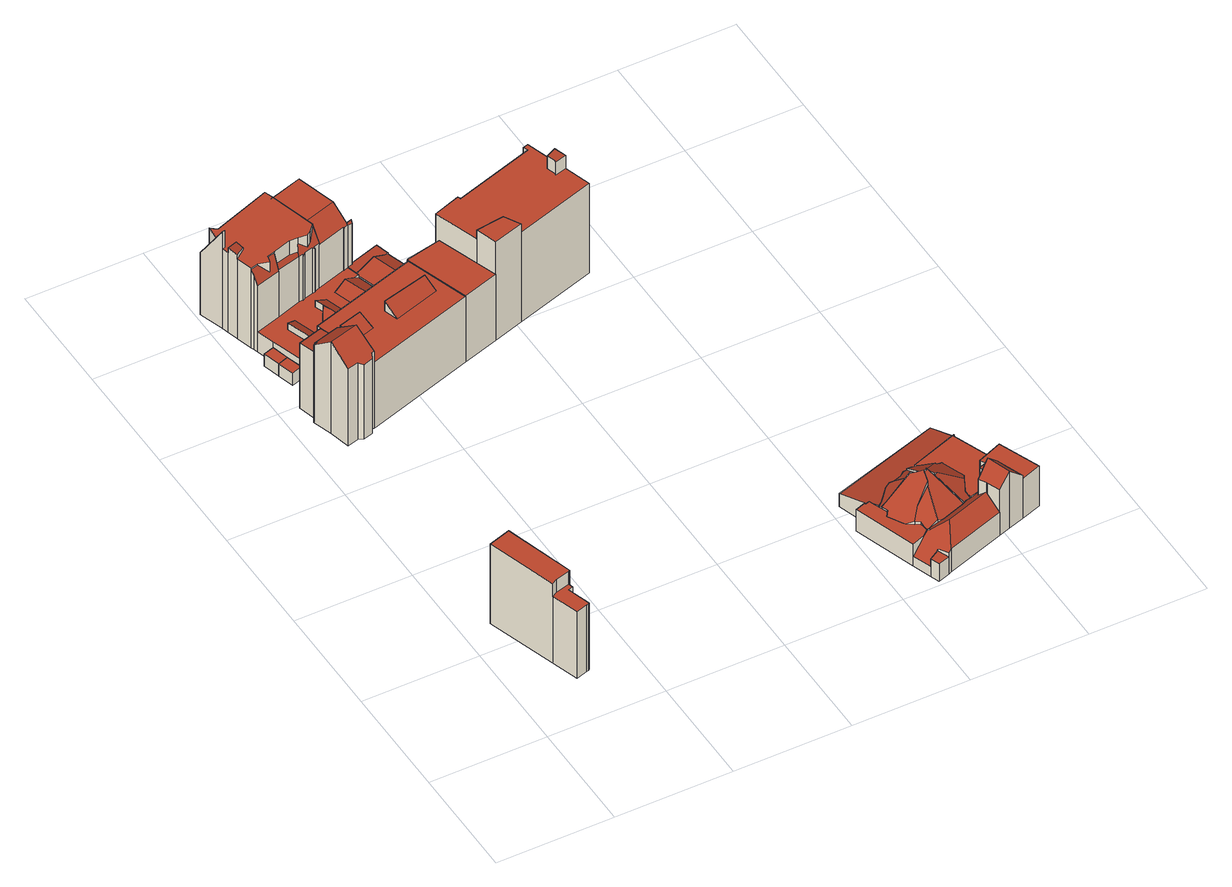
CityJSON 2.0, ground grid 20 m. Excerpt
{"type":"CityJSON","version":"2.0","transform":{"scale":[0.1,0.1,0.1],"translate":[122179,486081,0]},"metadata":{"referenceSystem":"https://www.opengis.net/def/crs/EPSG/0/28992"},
"CityObjects":{
"building1":{"type":"Building","attributes":{"aantal_verblijfsobjecten":3,"bouwjaar":1905,"gebruiksdoel":"woonfunctie","oppervlakte_max":150,"oppervlakte_min":48,"rdf_seealso":"http://bag.basisregistraties.overheid.nl/bag/id/pand/0363100012182007","rf_extrusion_mode":"standard","rf_force_lod11":false,"rf_h_ground":0.569,"rf_h_pc_98p":0,"rf_h_roof_50p":16.41,"rf_h_roof_70p":16.42,"rf_h_roof_max":16.68,"rf_h_roof_min":13.8,"rf_is_glass_roof":false,"rf_nodata_frac":0.02,"rf_nodata_r":0,"rf_pc_select":"PREFERRED_AND_LATEST","rf_pc_year":0,"rf_pointcloud_unusable":false,"rf_pt_density":16.95,"rf_ridgelines":0,"rf_rmse_lod22":0.754,"rf_roof_planes":4,"rf_roof_type":"slanted","rf_success":true,"rf_t_run":16,"rf_volume_lod22":953.32,"status":"Pand in gebruik"},"children":["building1-1"]},
"building1-1":{"type":"BuildingPart","parents":["building1"],"geometry":[{"type":"Solid","lod":"2.2","boundaries":[[[[0,1,2,3,4,5,6,7,8,9,10,11]],[[12,1,0,13]],[[14,2,1,12]],[[15,9,8,16]],[[16,8,7,17]],[[17,7,6,18]],[[19,3,2,14]],[[20,21,4,3,19]],[[22,10,9,15]],[[18,6,5,23]],[[23,5,4,21]],[[13,0,11,24,25]],[[24,11,10,22]],[[25,24,26,27]],[[27,26,21,20]],[[27,20,19,14,12,13,25]],[[21,26,24,22,15,16,17,18,23]]]],"semantics":{"surfaces":[{"type":"GroundSurface"},{"type":"WallSurface","on_footprint_edge":true},{"type":"WallSurface","on_footprint_edge":false},{"type":"RoofSurface","rf_azimuth":108.96,"rf_h_roof_50p":16.43,"rf_h_roof_70p":16.44,"rf_h_roof_max":16.45,"rf_h_roof_min":16.42,"rf_slope":0.168},{"type":"RoofSurface","rf_azimuth":304.49,"rf_h_roof_50p":13.88,"rf_h_roof_70p":13.88,"rf_h_roof_max":16.43,"rf_h_roof_min":13.86,"rf_slope":0.331}],"values":[[0,1,1,1,1,1,1,1,1,1,1,1,1,2,2,3,4]]}}]},
"building2":{"type":"Building","attributes":{"aantal_verblijfsobjecten":4,"bouwjaar":1935,"gebruiksdoel":"woonfunctie","oppervlakte_max":45,"oppervlakte_min":42,"rf_extrusion_mode":"standard","rf_force_lod11":false,"rf_h_ground":0.745,"rf_h_pc_98p":0,"rf_h_roof_50p":16.95,"rf_h_roof_70p":17.69,"rf_h_roof_max":18.99,"rf_h_roof_min":13.64,"rf_h_roof_ridge":18.94,"rf_is_glass_roof":false,"rf_nodata_frac":0.00439,"rf_nodata_r":0,"rf_pc_select":"PREFERRED_AND_LATEST","rf_pc_year":0,"rf_pointcloud_unusable":false,"rf_pt_density":17.76,"rf_ridgelines":1,"rf_rmse_lod22":0.395,"rf_roof_planes":4,"rf_roof_type":"slanted","rf_success":true,"rf_t_run":37,"rf_volume_lod22":894.04,"status":"Pand in gebruik"},"children":["building2-1"]},
"building2-1":{"type":"BuildingPart","parents":["building2"],"geometry":[{"type":"Solid","lod":"2.2","boundaries":[[[[28,29,30,31,32,33,34,35,36,37,38,39,40,41]],[[42,40,39,43]],[[43,39,38,44]],[[45,46,47,48]],[[46,35,34,49]],[[50,41,40,42]],[[51,28,41,50]],[[44,38,37,52]],[[52,37,36,53]],[[53,36,35,46,45]],[[49,34,33,54]],[[54,33,32,47]],[[48,47,32,31,55]],[[56,29,28,51]],[[55,31,30,57]],[[57,30,29,56]],[[54,47,46,49]],[[56,51,50,42,43,44,52,53]],[[57,56,53,45,48,55]]]],"semantics":{"surfaces":[{"type":"GroundSurface"},{"type":"WallSurface","on_footprint_edge":true},{"type":"WallSurface","on_footprint_edge":false},{"type":"RoofSurface","rf_azimuth":6.85,"rf_h_roof_50p":13.73,"rf_h_roof_70p":13.78,"rf_h_roof_max":15.62,"rf_h_roof_min":13.52,"rf_slope":4.93},{"type":"RoofSurface","rf_azimuth":162.59,"rf_h_roof_50p":17.54,"rf_h_roof_70p":18.22,"rf_h_roof_max":19.25,"rf_h_roof_min":15.66,"rf_slope":39.29},{"type":"RoofSurface","rf_azimuth":344.86,"rf_h_roof_50p":17.23,"rf_h_roof_70p":17.82,"rf_h_roof_max":19.25,"rf_h_roof_min":15.59,"rf_slope":38.51}],"values":[[0,1,1,2,1,1,1,1,1,1,1,1,1,1,1,1,3,4,5]]}}]},
"building3":{"type":"Building","attributes":{"aantal_verblijfsobjecten":0,"bouwjaar":1935,"rdf_seealso":"http://bag.basisregistraties.overheid.nl/bag/id/pand/0363100012182027","rf_extrusion_mode":"standard","rf_force_lod11":false,"rf_h_ground":0.992,"rf_h_pc_98p":0,"rf_h_roof_50p":3.43,"rf_h_roof_70p":3.44,"rf_h_roof_max":3.45,"rf_h_roof_min":3.42,"rf_is_glass_roof":false,"rf_nodata_frac":0,"rf_nodata_r":0,"rf_pc_select":"PREFERRED_AND_LATEST","rf_pc_year":0,"rf_pointcloud_unusable":false,"rf_pt_density":12,"rf_ridgelines":0,"rf_rmse_lod22":0.00886,"rf_roof_planes":1,"rf_roof_type":"horizontal","rf_success":true,"rf_t_run":1,"rf_volume_lod22":13.83,"status":"Pand in gebruik"},"children":["building3-1"]},
"building3-1":{"type":"BuildingPart","parents":["building3"],"geometry":[{"type":"Solid","lod":"2.2","boundaries":[[[[58,59,60,61]],[[62,59,58,63]],[[64,60,59,62]],[[63,58,61,65]],[[65,61,60,64]],[[65,64,62,63]]]],"semantics":{"surfaces":[{"type":"GroundSurface"},{"type":"WallSurface","on_footprint_edge":true},{"type":"RoofSurface","rf_azimuth":232.93,"rf_h_roof_50p":3.44,"rf_h_roof_70p":3.44,"rf_h_roof_max":3.45,"rf_h_roof_min":3.43,"rf_slope":0.412}],"values":[[0,1,1,1,1,2]]}}]},
"building4":{"type":"Building","attributes":{"aantal_verblijfsobjecten":0,"bouwjaar":1935,"rdf_seealso":"http://bag.basisregistraties.overheid.nl/bag/id/pand/0363100012182029","rf_extrusion_mode":"standard","rf_force_lod11":false,"rf_h_ground":1.01,"rf_h_pc_98p":0,"rf_h_roof_50p":3.44,"rf_h_roof_70p":3.45,"rf_h_roof_max":3.47,"rf_h_roof_min":3.43,"rf_is_glass_roof":false,"rf_nodata_frac":0,"rf_nodata_r":0,"rf_pc_select":"PREFERRED_AND_LATEST","rf_pc_year":0,"rf_pointcloud_unusable":false,"rf_pt_density":13.91,"rf_ridgelines":0,"rf_rmse_lod22":0.00904,"rf_roof_planes":1,"rf_roof_type":"horizontal","rf_success":true,"rf_t_run":2,"rf_volume_lod22":13.65,"status":"Pand in gebruik"},"children":["building4-1"]},
"building4-1":{"type":"BuildingPart","parents":["building4"],"geometry":[{"type":"Solid","lod":"2.2","boundaries":[[[[66,67,59,58]],[[68,67,66,69]],[[62,59,67,68]],[[69,66,58,63]],[[63,58,59,62]],[[63,62,68,69]]]],"semantics":{"surfaces":[{"type":"GroundSurface"},{"type":"WallSurface","on_footprint_edge":true},{"type":"RoofSurface","rf_azimuth":211.97,"rf_h_roof_50p":3.45,"rf_h_roof_70p":3.45,"rf_h_roof_max":3.46,"rf_h_roof_min":3.44,"rf_slope":0.588}],"values":[[0,1,1,1,1,2]]}}]},
"building5":{"type":"Building","attributes":{"aantal_verblijfsobjecten":24,"bouwjaar":1952,"gebruiksdoel":"industriefunctie,kantoorfunctie,overige gebruiksfunctie,sportfunctie,woonfunctie","oppervlakte_max":275,"oppervlakte_min":43,"rdf_seealso":"http://bag.basisregistraties.overheid.nl/bag/id/pand/0363100012181829","rf_extrusion_mode":"standard","rf_force_lod11":false,"rf_h_ground":0.634,"rf_h_pc_98p":0,"rf_h_roof_50p":13.66,"rf_h_roof_70p":14.62,"rf_h_roof_max":16.59,"rf_h_roof_min":4.47,"rf_h_roof_ridge":16.8,"rf_is_glass_roof":false,"rf_nodata_frac":0.00878,"rf_nodata_r":0,"rf_pc_select":"PREFERRED_AND_LATEST","rf_pc_year":0,"rf_pointcloud_unusable":false,"rf_pt_density":17.41,"rf_ridgelines":6,"rf_rmse_lod22":0.334,"rf_roof_planes":32,"rf_roof_type":"slanted","rf_success":true,"rf_t_run":250,"rf_volume_lod22":7346.78,"status":"Pand in gebruik"},"children":["building5-1"]},
"building5-1":{"type":"BuildingPart","parents":["building5"],"geometry":[{"type":"Solid","lod":"2.2","boundaries":[[[[70,71,72,73,74,75,76,77,78,79,80,81,82,83,84,85,86,87,88,89]],[[90,91,92,93]],[[94,95,96]],[[97,92,96]],[[98,99,91,90]],[[100,101,81,80,102]],[[103,83,82,104]],[[105,84,83,103]],[[102,80,79,106]],[[107,108,109,110]],[[111,112,113,114]],[[115,116,117,118]],[[119,120,108,107]],[[121,105,122,94]],[[123,124,125,126]],[[127,128,129,130]],[[131,132,133]],[[130,129,134]],[[135,85,84,105,121]],[[136,115,137,138]],[[139,140,138,141]],[[142,143,144,145]],[[146,147,148,149]],[[95,94,122,150,151]],[[152,153,154,155]],[[156,157,99,98]],[[158,159,88,87,160,161]],[[124,89,88,159]],[[161,160,162,163]],[[128,127,164]],[[104,82,81,101]],[[106,79,78,165,166]],[[151,150,147,146]],[[167,168,151]],[[169,74,73,170]],[[171,172,75,74,169]],[[170,73,72,173]],[[174,70,89,124,123]],[[173,72,71,175]],[[176,177,159,158]],[[178,179,180]],[[181,182,183,184]],[[184,183,116,115,136]],[[118,117,185,186]],[[187,188,76,75,172]],[[186,185,172,171]],[[189,190,191,192,193]],[[190,189,194]],[[149,148,143,142]],[[166,165,101,100]],[[195,86,85,135]],[[160,87,86,195,196]],[[197,198,199]],[[200,201,153,152]],[[201,200,202]],[[165,78,77,203,204]],[[204,203,205]],[[155,154,205]],[[188,187,206]],[[179,178,206]],[[203,77,76,188]],[[207,208,209,210]],[[211,212,208,207]],[[114,113,213]],[[175,71,70,174]],[[126,125,214]],[[215,175,214]],[[93,92,97,216,217]],[[217,216,168,167,218]],[[219,220,140,139]],[[141,138,137,120,119]],[[192,191,212,211]],[[193,192,221]],[[196,195,157,156]],[[163,162,177,176]],[[110,109,222,223]],[[223,222,175,215]],[[218,167,220,219]],[[145,144,182,181]],[[112,111,224]],[[210,209,225,226]],[[226,225,227]],[[198,197,132,131]],[[169,170,108,120]],[[166,100,102,106],[164,134,129,128],[133,132,197,199]],[[134,164,127,130]],[[202,200,152,178,180]],[[203,188,206,178,152,155,205]],[[126,214,175,174,123]],[[120,137,115,118,186,171,169]],[[168,216,97,96,95,151]],[[163,176,158,161]],[[157,195,135,121,94,96,92,91,99]],[[175,222,109,108,170,173]],[[218,219,139,141,119,107,110,223,215,214,125,124,159,177,162,160,196,156,98,90,93,217]],[[182,144,143,148,147,150,122,105,103,104,101,165,204,205,154,153,201,202,180,179,206,187,172,185,117,116,183],[224,213,113,112],[191,190,194,227,225,209,208,212]],[[145,181,184,136,138,140,220,167,151,146,149,142]],[[213,224,111,114]],[[210,226,221,192,211,207]],[[226,227,194,189,193,221]],[[198,131,133,199]]]],"semantics":{"surfaces":[{"type":"GroundSurface"},{"type":"WallSurface","on_footprint_edge":false},{"type":"WallSurface","on_footprint_edge":true},{"type":"RoofSurface","rf_azimuth":158.06,"rf_h_roof_50p":15.89,"rf_h_roof_70p":15.92,"rf_h_roof_max":16.42,"rf_h_roof_min":15.8,"rf_slope":1.36},{"type":"RoofSurface","rf_azimuth":358.06,"rf_h_roof_50p":13.7,"rf_h_roof_70p":13.75,"rf_h_roof_max":15.88,"rf_h_roof_min":13.52,"rf_slope":1.1},{"type":"RoofSurface","rf_azimuth":161.57,"rf_h_roof_50p":14.64,"rf_h_roof_70p":15.05,"rf_h_roof_max":15.66,"rf_h_roof_min":13.82,"rf_slope":32.98},{"type":"RoofSurface","rf_azimuth":253.23,"rf_h_roof_50p":5.24,"rf_h_roof_70p":5.53,"rf_h_roof_max":5.92,"rf_h_roof_min":4.55,"rf_slope":28.6},{"type":"RoofSurface","rf_azimuth":72.26,"rf_h_roof_50p":4.84,"rf_h_roof_70p":5.23,"rf_h_roof_max":5.92,"rf_h_roof_min":3.84,"rf_slope":30.32},{"type":"RoofSurface","rf_azimuth":342.72,"rf_h_roof_50p":16.55,"rf_h_roof_70p":16.56,"rf_h_roof_max":19.26,"rf_h_roof_min":12.57,"rf_slope":57.49},{"type":"RoofSurface","rf_azimuth":162.69,"rf_h_roof_50p":14.71,"rf_h_roof_70p":15.25,"rf_h_roof_max":16.07,"rf_h_roof_min":13.29,"rf_slope":43.52},{"type":"RoofSurface","rf_azimuth":24.29,"rf_h_roof_50p":13.68,"rf_h_roof_70p":13.71,"rf_h_roof_max":16.42,"rf_h_roof_min":13.57,"rf_slope":4.6},{"type":"RoofSurface","rf_azimuth":89.21,"rf_h_roof_50p":16.96,"rf_h_roof_70p":17.11,"rf_h_roof_max":17.26,"rf_h_roof_min":16.79,"rf_slope":17.07},{"type":"RoofSurface","rf_azimuth":161.25,"rf_h_roof_50p":15.46,"rf_h_roof_70p":16.09,"rf_h_roof_max":16.8,"rf_h_roof_min":14.13,"rf_slope":64.23},{"type":"RoofSurface","rf_azimuth":342.72,"rf_h_roof_50p":13.52,"rf_h_roof_70p":14.37,"rf_h_roof_max":16.55,"rf_h_roof_min":12.45,"rf_slope":57.49},{"type":"RoofSurface","rf_azimuth":116.45,"rf_h_roof_50p":16.46,"rf_h_roof_70p":16.49,"rf_h_roof_max":19.26,"rf_h_roof_min":16.36,"rf_slope":0.784},{"type":"RoofSurface","rf_azimuth":23.39,"rf_h_roof_50p":4.61,"rf_h_roof_70p":4.64,"rf_h_roof_max":14.17,"rf_h_roof_min":4.5,"rf_slope":0.466},{"type":"RoofSurface","rf_azimuth":161.5,"rf_h_roof_50p":14.71,"rf_h_roof_70p":15.03,"rf_h_roof_max":16.36,"rf_h_roof_min":13.77,"rf_slope":63.31},{"type":"RoofSurface","rf_azimuth":71.25,"rf_h_roof_50p":5.17,"rf_h_roof_70p":5.47,"rf_h_roof_max":5.96,"rf_h_roof_min":4.58,"rf_slope":31.88},{"type":"RoofSurface","rf_azimuth":253.6,"rf_h_roof_50p":5.53,"rf_h_roof_70p":5.74,"rf_h_roof_max":6.03,"rf_h_roof_min":5,"rf_slope":31.33},{"type":"RoofSurface","rf_azimuth":72.74,"rf_h_roof_50p":5.16,"rf_h_roof_70p":5.45,"rf_h_roof_max":6.03,"rf_h_roof_min":4.55,"rf_slope":30.54},{"type":"RoofSurface","rf_azimuth":162.61,"rf_h_roof_50p":14.8,"rf_h_roof_70p":15.18,"rf_h_roof_max":15.88,"rf_h_roof_min":13.82,"rf_slope":38.69}],"values":[[0,1,1,1,1,2,2,2,2,1,1,1,1,1,1,1,1,1,2,1,1,1,1,1,1,1,2,2,1,1,2,2,1,1,2,2,2,2,2,1,1,1,1,1,2,1,1,1,1,1,2,2,1,1,1,2,1,1,1,1,2,1,1,1,2,1,1,1,1,1,1,1,1,1,1,1,1,1,1,1,1,1,1,3,4,5,6,7,8,9,10,11,12,13,14,15,16,17,18,19,20]]}}]},
"building6":{"type":"Building","attributes":{"aantal_verblijfsobjecten":4,"bouwjaar":1799,"gebruiksdoel":"industriefunctie,woonfunctie","oppervlakte_max":140,"oppervlakte_min":61,"rdf_seealso":"http://bag.basisregistraties.overheid.nl/bag/id/pand/0363100012181830","rf_extrusion_mode":"standard","rf_force_lod11":false,"rf_h_ground":0.635,"rf_h_pc_98p":0,"rf_h_roof_50p":13.59,"rf_h_roof_70p":13.67,"rf_h_roof_max":13.97,"rf_h_roof_min":4.48,"rf_h_roof_ridge":5.71,"rf_is_glass_roof":false,"rf_nodata_frac":0.0426,"rf_nodata_r":0,"rf_pc_select":"PREFERRED_AND_LATEST","rf_pc_year":0,"rf_pointcloud_unusable":false,"rf_pt_density":14.48,"rf_ridgelines":1,"rf_rmse_lod22":0.657,"rf_roof_planes":10,"rf_roof_type":"slanted","rf_success":true,"rf_t_run":32,"rf_volume_lod22":1312.07,"status":"Pand in gebruik"},"children":["building6-1"]},
"building6-1":{"type":"BuildingPart","parents":["building6"],"geometry":[{"type":"Solid","lod":"2.2","boundaries":[[[[79,228,229,75,230,231,232,233,234,235,236]],[[237,235,234,238]],[[238,234,233,239]],[[240,241,242,243]],[[244,245,246,247]],[[243,242,231,230,248]],[[249,239,233,232,250]],[[251,79,236,252]],[[252,236,235,237,253]],[[254,255,256]],[[239,249,256]],[[250,232,231,242]],[[245,244,257]],[[248,230,75,258,259]],[[259,258,241,240]],[[258,75,229,260,261]],[[260,229,228,262]],[[255,254,263]],[[261,260,263]],[[264,262,228,79,251]],[[265,247,246,262,264]],[[253,237,247,265]],[[259,240,243,248]],[[261,263,254,256,249,250,242,241,258]],[[262,246,245,257,255,263,260]],[[247,237,238,239,256,255,257,244]],[[253,265,264,251,252]]]],"semantics":{"surfaces":[{"type":"GroundSurface"},{"type":"WallSurface","on_footprint_edge":true},{"type":"WallSurface","on_footprint_edge":false},{"type":"RoofSurface","rf_azimuth":162.76,"rf_h_roof_50p":12.88,"rf_h_roof_70p":13.41,"rf_h_roof_max":13.41,"rf_h_roof_min":12.75,"rf_slope":64.4},{"type":"RoofSurface","rf_azimuth":168.25,"rf_h_roof_50p":4.58,"rf_h_roof_70p":4.59,"rf_h_roof_max":5.24,"rf_h_roof_min":4.55,"rf_slope":1.13},{"type":"RoofSurface","rf_azimuth":253.27,"rf_h_roof_50p":4.95,"rf_h_roof_70p":5.3,"rf_h_roof_max":6.94,"rf_h_roof_min":4.16,"rf_slope":23.38},{"type":"RoofSurface","rf_azimuth":72.07,"rf_h_roof_50p":5.15,"rf_h_roof_70p":5.52,"rf_h_roof_max":13.6,"rf_h_roof_min":4.18,"rf_slope":25.51},{"type":"RoofSurface","rf_azimuth":344.92,"rf_h_roof_50p":13.68,"rf_h_roof_70p":13.72,"rf_h_roof_max":13.77,"rf_h_roof_min":13.59,"rf_slope":0.878}],"values":[[0,1,1,2,2,1,1,1,1,2,2,1,2,1,2,1,1,2,2,1,2,2,3,4,5,6,7]]}}]},
"building7":{"type":"Building","attributes":{"aantal_verblijfsobjecten":1,"bouwjaar":1906,"gebruiksdoel":"kantoorfunctie","oppervlakte_max":897,"oppervlakte_min":897,"rdf_seealso":"http://bag.basisregistraties.overheid.nl/bag/id/pand/0363100012182022","rf_extrusion_mode":"standard","rf_force_lod11":false,"rf_h_ground":0.637,"rf_h_pc_98p":0,"rf_h_roof_50p":18.47,"rf_h_roof_70p":18.49,"rf_h_roof_max":21.05,"rf_h_roof_min":18.07,"rf_is_glass_roof":false,"rf_nodata_frac":0,"rf_nodata_r":0,"rf_pc_select":"PREFERRED_AND_LATEST","rf_pc_year":0,"rf_pointcloud_unusable":false,"rf_pt_density":18.03,"rf_ridgelines":0,"rf_rmse_lod22":0.543,"rf_roof_planes":10,"rf_roof_type":"slanted","rf_success":true,"rf_t_run":59,"rf_volume_lod22":4230.66,"status":"Pand in gebruik"},"children":["building7-1"]},
"building7-1":{"type":"BuildingPart","parents":["building7"],"geometry":[{"type":"Solid","lod":"2.2","boundaries":[[[[266,267,268,269,270,271,272,273,236,274,234,275]],[[276,277,278,279]],[[280,268,267,281]],[[282,269,268,280]],[[283,266,275,284]],[[284,275,234,285]],[[286,270,269,282]],[[279,278,271,270,286,287]],[[288,272,271,278]],[[285,234,274,289]],[[290,289,274,236,291]],[[292,293,294,295]],[[287,286,293,292]],[[296,297,289,290]],[[291,236,273,298,299]],[[299,298,297,296]],[[298,273,272,288]],[[281,267,266,283]],[[295,294,277,276]],[[299,296,290,291]],[[277,294,293,286,282,280,281,283,284,285,289,297,298,288,278]],[[295,276,279,287,292]]]],"semantics":{"surfaces":[{"type":"GroundSurface"},{"type":"WallSurface","on_footprint_edge":false},{"type":"WallSurface","on_footprint_edge":true},{"type":"RoofSurface","rf_azimuth":39.47,"rf_h_roof_50p":20.24,"rf_h_roof_70p":20.25,"rf_h_roof_max":20.26,"rf_h_roof_min":20.23,"rf_slope":0.42},{"type":"RoofSurface","rf_azimuth":296.8,"rf_h_roof_50p":18.48,"rf_h_roof_70p":18.48,"rf_h_roof_max":21.1,"rf_h_roof_min":18.45,"rf_slope":0.14},{"type":"RoofSurface","rf_azimuth":244.89,"rf_h_roof_50p":21.07,"rf_h_roof_70p":21.08,"rf_h_roof_max":21.1,"rf_h_roof_min":21.03,"rf_slope":1.73}],"values":[[0,1,2,2,2,2,2,2,2,2,2,1,1,1,2,1,2,2,1,3,4,5]]}}]},
"building8":{"type":"Building","attributes":{"aantal_verblijfsobjecten":1,"bouwjaar":1803,"gebruiksdoel":"industriefunctie","oppervlakte_max":475,"oppervlakte_min":475,"rdf_seealso":"http://bag.basisregistraties.overheid.nl/bag/id/pand/0363100012165756","rf_extrusion_mode":"standard","rf_force_lod11":false,"rf_h_ground":0.591,"rf_h_pc_98p":0,"rf_h_roof_50p":5.39,"rf_h_roof_70p":6.71,"rf_h_roof_max":11.41,"rf_h_roof_min":3.42,"rf_h_roof_ridge":11.81,"rf_is_glass_roof":false,"rf_nodata_frac":0.0203,"rf_nodata_r":0,"rf_pc_select":"PREFERRED_AND_LATEST","rf_pc_year":0,"rf_pointcloud_unusable":false,"rf_pt_density":16.01,"rf_ridgelines":3,"rf_rmse_lod22":0.96,"rf_roof_planes":18,"rf_roof_type":"slanted","rf_success":true,"rf_t_run":218,"rf_volume_lod22":2396.06,"status":"Pand in gebruik"},"children":["building8-1"]},
"building8-1":{"type":"BuildingPart","parents":["building8"],"geometry":[{"type":"Solid","lod":"2.2","boundaries":[[[[300,301,302,303,304,305,306,307,308,309,310,311,312,313,314,315,316,317]],[[318,312,311,319]],[[320,313,312,318,321]],[[322,310,309,323]],[[324,325,326,327]],[[328,329,330]],[[331,332,330,333]],[[319,311,310,322]],[[334,335,336,337]],[[338,339,337]],[[335,334,340]],[[341,342,343]],[[344,345,343]],[[345,344,346]],[[347,348,336,335]],[[349,350,351]],[[350,349,352,353]],[[354,316,315,355,356]],[[357,358,359]],[[360,361,303,302,362]],[[363,364,361,360]],[[342,341,365,366]],[[367,368,369,370]],[[371,372,373]],[[374,375,376]],[[348,347,376]],[[377,378,379]],[[364,363,379]],[[380,381,382,383]],[[383,382,384,385]],[[358,386,387,388]],[[362,302,301,389]],[[333,330,390,391]],[[392,393,391,394]],[[395,396,397,398]],[[399,300,317,400,401]],[[401,400,402,403]],[[400,317,316,354]],[[404,405,406,407,408]],[[409,410,405,404]],[[355,315,314,411]],[[411,314,313,320]],[[412,413,414]],[[388,387,414]],[[415,416,386,358,357]],[[417,418,359]],[[418,417,419]],[[329,420,419]],[[421,422,423]],[[420,329,328,423]],[[353,352,424]],[[425,409,424]],[[426,427,428]],[[429,430,428]],[[323,309,308,431]],[[366,365,431,432]],[[433,434,435,436]],[[327,326,346]],[[437,438,439,440]],[[440,439,441]],[[442,443,441]],[[436,435,444,430,429]],[[445,446,368,367]],[[407,406,446,445]],[[447,448,449]],[[375,374,450,449]],[[450,374,451]],[[413,412,451]],[[321,318,410,409,425]],[[452,415,453]],[[344,454,427,426]],[[455,456,457]],[[458,459,460]],[[456,455,460]],[[427,454,459,458]],[[373,372,448,447]],[[461,462,463]],[[462,461,464]],[[443,442,465]],[[416,415,452,465]],[[438,437,464]],[[356,355,466,467]],[[339,306,305,377]],[[468,307,306,339,338]],[[378,377,305,304,469]],[[394,391,390,381,380]],[[467,466,470,471]],[[432,431,308,307,468]],[[472,473,389,474]],[[430,444,396,395]],[[385,384,473,472]],[[474,389,301,300,399]],[[469,304,303,361]],[[471,470,332,331]],[[403,402,393,392]],[[422,421,475,476]],[[476,475,477]],[[370,369,478,479]],[[479,478,480,481]],[[398,397,481,482]],[[482,481,480,325,324]],[[408,407,434,433]],[[434,407,445,367,370,479,481,397,396,444,435]],[[461,463,373,447,449,450,451,412]],[[438,464,461,412,414,387,386,416,465,442,441,439]],[[464,437,436,429,428,427,458,460,455,457,371,373,463,462]],[[477,475,421,423,328,330,332,470,466,355,411,320,321,425,424,352,349,351]],[[432,468,338,337,336,348,376,375,449,448,372,371,457,456,460,459,454,344,343,342,366]],[[340,483,384,382,381,390,330,329,419,417,359,358,388,414,413,451,374,376,347,335]],[[473,384,483,362,389]],[[474,399,380,383,385,472]],[[469,361,364,379,378]],[[393,402,400,354,356,467,471,331,333,391]],[[403,392,394,380,399,401]],[[483,340,334,337,339,377,379,363,360,362]],[[422,476,453,415,357,359,418,419,420,423]],[[476,477,351,350,353,443,465,452,453]],[[325,480,478,369,368,446,406,405,410,318,319,322,323,431,365,341,343,345,346,326]],[[482,324,327,346,344,426,428,430,395,398]],[[408,433,436,437,440,441,443,353,424,409,404]]]],"semantics":{"surfaces":[{"type":"GroundSurface"},{"type":"WallSurface","on_footprint_edge":true},{"type":"WallSurface","on_footprint_edge":false},{"type":"RoofSurface","rf_azimuth":341.11,"rf_h_roof_50p":5.92,"rf_h_roof_70p":6.76,"rf_h_roof_max":9.05,"rf_h_roof_min":4.38,"rf_slope":40.17},{"type":"RoofSurface","rf_azimuth":191.42,"rf_h_roof_50p":6.23,"rf_h_roof_70p":6.82,"rf_h_roof_max":8.51,"rf_h_roof_min":4.82,"rf_slope":37.06},{"type":"RoofSurface","rf_azimuth":161.81,"rf_h_roof_50p":6.86,"rf_h_roof_70p":7.68,"rf_h_roof_max":9.98,"rf_h_roof_min":5,"rf_slope":40.53},{"type":"RoofSurface","rf_azimuth":249.79,"rf_h_roof_50p":6.87,"rf_h_roof_70p":7.86,"rf_h_roof_max":9.83,"rf_h_roof_min":4.86,"rf_slope":36.2},{"type":"RoofSurface","rf_azimuth":37.26,"rf_h_roof_50p":4.93,"rf_h_roof_70p":4.96,"rf_h_roof_max":8.45,"rf_h_roof_min":4.82,"rf_slope":1.16},{"type":"RoofSurface","rf_azimuth":68.34,"rf_h_roof_50p":4.91,"rf_h_roof_70p":4.93,"rf_h_roof_max":5.48,"rf_h_roof_min":4.88,"rf_slope":0.971},{"type":"RoofSurface","rf_azimuth":341.17,"rf_h_roof_50p":5.95,"rf_h_roof_70p":6.58,"rf_h_roof_max":11.52,"rf_h_roof_min":4.66,"rf_slope":44.64},{"type":"RoofSurface","rf_azimuth":161.27,"rf_h_roof_50p":6.64,"rf_h_roof_70p":7.24,"rf_h_roof_max":9.82,"rf_h_roof_min":5.4,"rf_slope":43.6},{"type":"RoofSurface","rf_azimuth":250.87,"rf_h_roof_50p":10.75,"rf_h_roof_70p":11.34,"rf_h_roof_max":12.09,"rf_h_roof_min":9.5,"rf_slope":43.96},{"type":"RoofSurface","rf_azimuth":76.15,"rf_h_roof_50p":4.1,"rf_h_roof_70p":4.11,"rf_h_roof_max":4.82,"rf_h_roof_min":4.06,"rf_slope":1.77},{"type":"RoofSurface","rf_azimuth":338.96,"rf_h_roof_50p":8.46,"rf_h_roof_70p":8.47,"rf_h_roof_max":11.04,"rf_h_roof_min":8.44,"rf_slope":0.373},{"type":"RoofSurface","rf_azimuth":71.37,"rf_h_roof_50p":10.44,"rf_h_roof_70p":11.04,"rf_h_roof_max":12.09,"rf_h_roof_min":9.21,"rf_slope":43.96},{"type":"RoofSurface","rf_azimuth":251.62,"rf_h_roof_50p":4.97,"rf_h_roof_70p":5.73,"rf_h_roof_max":7.85,"rf_h_roof_min":2.54,"rf_slope":43.88},{"type":"RoofSurface","rf_azimuth":131.08,"rf_h_roof_50p":6.49,"rf_h_roof_70p":6.94,"rf_h_roof_max":8.58,"rf_h_roof_min":4.93,"rf_slope":38.43},{"type":"RoofSurface","rf_azimuth":69.61,"rf_h_roof_50p":6.45,"rf_h_roof_70p":7.25,"rf_h_roof_max":9.44,"rf_h_roof_min":4.95,"rf_slope":35.83},{"type":"RoofSurface","rf_azimuth":341.9,"rf_h_roof_50p":3.87,"rf_h_roof_70p":4.16,"rf_h_roof_max":5.12,"rf_h_roof_min":3.1,"rf_slope":15.18},{"type":"RoofSurface","rf_azimuth":310.79,"rf_h_roof_50p":5.84,"rf_h_roof_70p":6.4,"rf_h_roof_max":8.37,"rf_h_roof_min":4.9,"rf_slope":38.51},{"type":"RoofSurface","rf_azimuth":9.8,"rf_h_roof_50p":6.74,"rf_h_roof_70p":7.53,"rf_h_roof_max":9.98,"rf_h_roof_min":4.56,"rf_slope":38.11}],"values":[[0,1,1,1,2,2,2,1,2,2,2,2,2,2,2,2,2,1,2,1,2,2,2,2,2,2,2,2,2,2,2,1,2,2,2,1,2,1,2,2,1,1,2,2,2,2,2,2,2,2,2,2,2,2,1,2,2,2,2,2,2,2,2,2,2,2,2,2,2,2,2,2,2,2,2,2,2,2,2,2,2,2,1,1,1,2,2,1,2,2,2,1,1,2,2,2,2,2,2,2,2,2,3,4,5,6,7,8,9,10,11,12,13,14,15,16,17,18,19,20]]}}]}
},
"vertices":[
[48,254,6],[86,266,6],[122,147,6],[121,147,6],[119,146,6],[121,137,6],[113,135,6],[125,95,6],[124,94,6],[120,93,6],[100,87,6],[86,134,6],[86,266,164],[48,254,164],[122,147,164],[120,93,139],[124,94,139],[125,95,139],[113,135,139],[121,147,164],[119,146,164],[119,146,139],[100,87,139],[121,137,139],[86,134,139],[86,134,164],[94,139,139],[94,139,164],
[56,689,7],[47,724,7],[37,758,7],[44,760,7],[42,765,7],[34,795,7],[77,809,7],[87,777,7],[98,739,7],[108,704,7],[103,703,7],[100,695,7],[83,690,7],[75,694,7],[83,690,155],[100,695,155],[103,703,160],[87,777,158],[87,777,138],[42,765,139],[42,765,158],[77,809,135],[75,694,160],[56,689,160],[108,704,160],[98,739,189],[34,795,137],[44,760,162],[47,724,190],[37,758,162],
[40,868,10],[58,874,10],[66,846,10],[48,840,10],[58,874,34],[40,868,34],[66,846,34],[48,840,34],
[32,897,10],[50,902,10],[50,902,35],[32,897,34],
[8,1044,6],[26,1049,6],[190,1101,6],[196,1082,6],[216,1016,6],[225,988,6],[231,967,6],[253,896,6],[261,872,6],[295,762,6],[108,704,6],[75,815,6],[66,846,6],[50,902,6],[41,932,6],[39,939,6],[37,944,6],[29,972,6],[24,990,6],[21,1001,6],[71,955,164],[71,955,163],[84,959,162],[84,959,164],[84,945,136],[84,945,139],[84,947,139],[84,959,138],[68,944,164],[68,944,144],[75,815,136],[75,815,47],[108,704,138],[50,902,46],[66,846,47],[41,932,46],[295,762,137],[140,1065,164],[140,1065,160],[136,1078,138],[136,1078,164],[82,915,59],[82,915,46],[105,846,46],[105,846,59],[167,971,131],[167,971,45],[216,986,45],[216,986,131],[159,998,164],[159,998,158],[41,932,138],[84,945,46],[21,1001,200],[21,1001,165],[25,1002,165],[25,1002,199],[135,794,154],[135,794,137],[95,782,137],[95,782,155],[177,794,157],[177,794,137],[184,770,137],[103,757,137],[39,939,153],[167,971,134],[163,984,144],[163,984,162],[152,971,164],[152,971,144],[163,984,164],[138,962,136],[138,962,45],[152,966,45],[152,966,135],[133,960,136],[133,960,45],[133,959,45],[133,959,133],[125,958,46],[125,958,136],[226,885,58],[226,885,46],[241,890,46],[241,890,48],[50,948,165],[50,948,163],[24,990,175],[24,990,165],[29,972,165],[29,972,173],[47,985,165],[47,985,168],[144,770,137],[261,872,46],[261,872,135],[129,968,153],[129,968,136],[216,1016,158],[196,1082,160],[225,988,130],[225,988,45],[190,1101,129],[8,1044,129],[26,1049,129],[44,1001,169],[44,1001,165],[203,958,57],[203,958,45],[182,951,45],[157,966,131],[157,966,45],[156,967,45],[156,967,135],[217,985,45],[217,985,130],[231,967,45],[231,967,40],[141,937,59],[141,937,46],[146,923,46],[146,923,58],[146,923,59],[163,944,45],[37,944,163],[37,944,165],[257,816,136],[257,816,154],[264,794,137],[213,881,51],[213,881,46],[202,886,46],[253,896,40],[253,896,46],[245,892,46],[223,965,45],[146,884,51],[146,884,46],[154,860,46],[154,860,51],[135,904,48],[135,904,46],[123,856,46],[25,1025,165],[26,1049,166],[115,969,136],[115,969,164],[129,968,164],[145,967,164],[145,967,140],[151,911,58],[37,1042,146],[37,1042,165],[100,926,46],[165,864,46],[165,864,59],[185,872,46],
[260,874,6],[230,972,6],[224,990,6],[233,993,6],[285,1009,6],[292,986,6],[320,895,6],[322,888,6],[357,781,6],[322,888,44],[320,895,44],[292,986,43],[233,990,128],[233,990,46],[233,993,46],[233,993,134],[262,876,73],[262,876,43],[262,875,43],[262,875,73],[224,990,134],[292,986,45],[285,1009,46],[295,762,138],[357,781,138],[322,888,136],[263,979,45],[263,979,57],[287,985,45],[282,919,57],[225,988,46],[225,988,129],[230,972,42],[230,972,45],[260,874,43],[237,974,45],[260,874,136],[262,875,136],
[368,905,6],[505,947,6],[502,955,6],[511,958,6],[527,906,6],[534,885,6],[548,840,6],[409,797,6],[345,817,6],[366,910,6],[514,880,210],[514,880,185],[534,885,185],[534,885,211],[502,955,185],[505,947,185],[511,958,185],[368,905,185],[366,910,185],[320,895,184],[527,906,185],[527,906,211],[548,840,185],[345,817,185],[345,817,203],[357,781,203],[510,898,210],[510,898,185],[515,883,185],[515,883,210],[394,824,202],[394,824,185],[409,797,185],[409,797,202],
[813,57,6],[792,50,6],[691,16,6],[686,14,6],[665,7,6],[660,23,6],[649,55,6],[613,162,6],[631,168,6],[634,169,6],[618,220,6],[804,278,6],[818,233,6],[818,232,6],[816,232,6],[847,149,6],[874,77,6],[839,65,6],[818,233,45],[804,278,32],[818,232,48],[818,233,48],[618,220,32],[634,169,46],[680,183,54],[680,183,46],[673,180,46],[673,180,51],[773,102,51],[773,102,49],[800,110,50],[797,119,84],[797,119,50],[800,110,84],[679,66,57],[679,66,53],[679,66,49],[672,64,49],[649,55,49],[649,55,25],[682,62,58],[639,168,47],[639,168,49],[641,161,49],[645,151,49],[645,151,52],[651,154,52],[683,67,53],[683,67,49],[759,179,50],[759,179,60],[772,187,50],[757,181,50],[757,181,61],[874,77,85],[847,149,49],[847,149,84],[757,94,52],[757,94,51],[758,95,51],[686,14,48],[686,14,40],[691,16,52],[678,33,45],[678,33,41],[632,166,47],[632,166,49],[705,192,50],[705,192,46],[693,188,46],[693,188,50],[661,99,49],[672,92,49],[672,92,55],[682,74,46],[682,74,49],[682,71,49],[660,23,26],[660,23,41],[674,31,41],[799,99,118],[799,99,60],[777,88,63],[777,88,94],[783,75,77],[783,75,96],[757,94,49],[715,79,48],[715,79,52],[792,50,52],[803,100,60],[803,100,85],[821,109,94],[821,109,85],[803,100,114],[701,154,82],[701,154,80],[686,178,56],[686,178,60],[813,57,118],[839,65,85],[839,65,92],[827,88,85],[827,88,96],[728,201,50],[728,201,46],[721,202,45],[721,202,47],[721,202,50],[735,203,47],[735,203,46],[816,232,48],[705,81,52],[705,81,47],[710,80,50],[729,133,89],[729,133,88],[762,98,49],[762,98,51],[766,100,49],[773,102,46],[769,113,51],[769,113,54],[771,108,51],[739,199,50],[735,203,50],[647,146,53],[647,146,52],[655,147,57],[699,154,90],[699,154,81],[631,168,46],[631,168,49],[711,151,90],[711,151,85],[707,148,86],[707,148,93],[716,141,98],[716,141,97],[719,140,97],[719,140,98],[719,141,97],[721,143,98],[721,143,95],[699,154,79],[716,203,45],[716,203,44],[680,88,53],[680,88,49],[681,81,49],[682,74,43],[691,77,47],[729,133,93],[736,137,87],[647,146,49],[645,127,46],[645,127,49],[659,102,49],[651,135,52],[651,135,49],[648,131,49],[712,123,84],[712,123,91],[686,107,68],[715,139,97],[724,139,94],[805,132,50],[805,132,84],[613,162,49],[665,7,41],[810,123,50],[810,123,84],[784,72,96],[784,72,74],[792,50,97],[779,133,50],[779,133,59],[787,147,50],[684,187,46],[684,187,48],[681,183,47],[681,183,51],[681,183,55],[707,49,77]
]}
